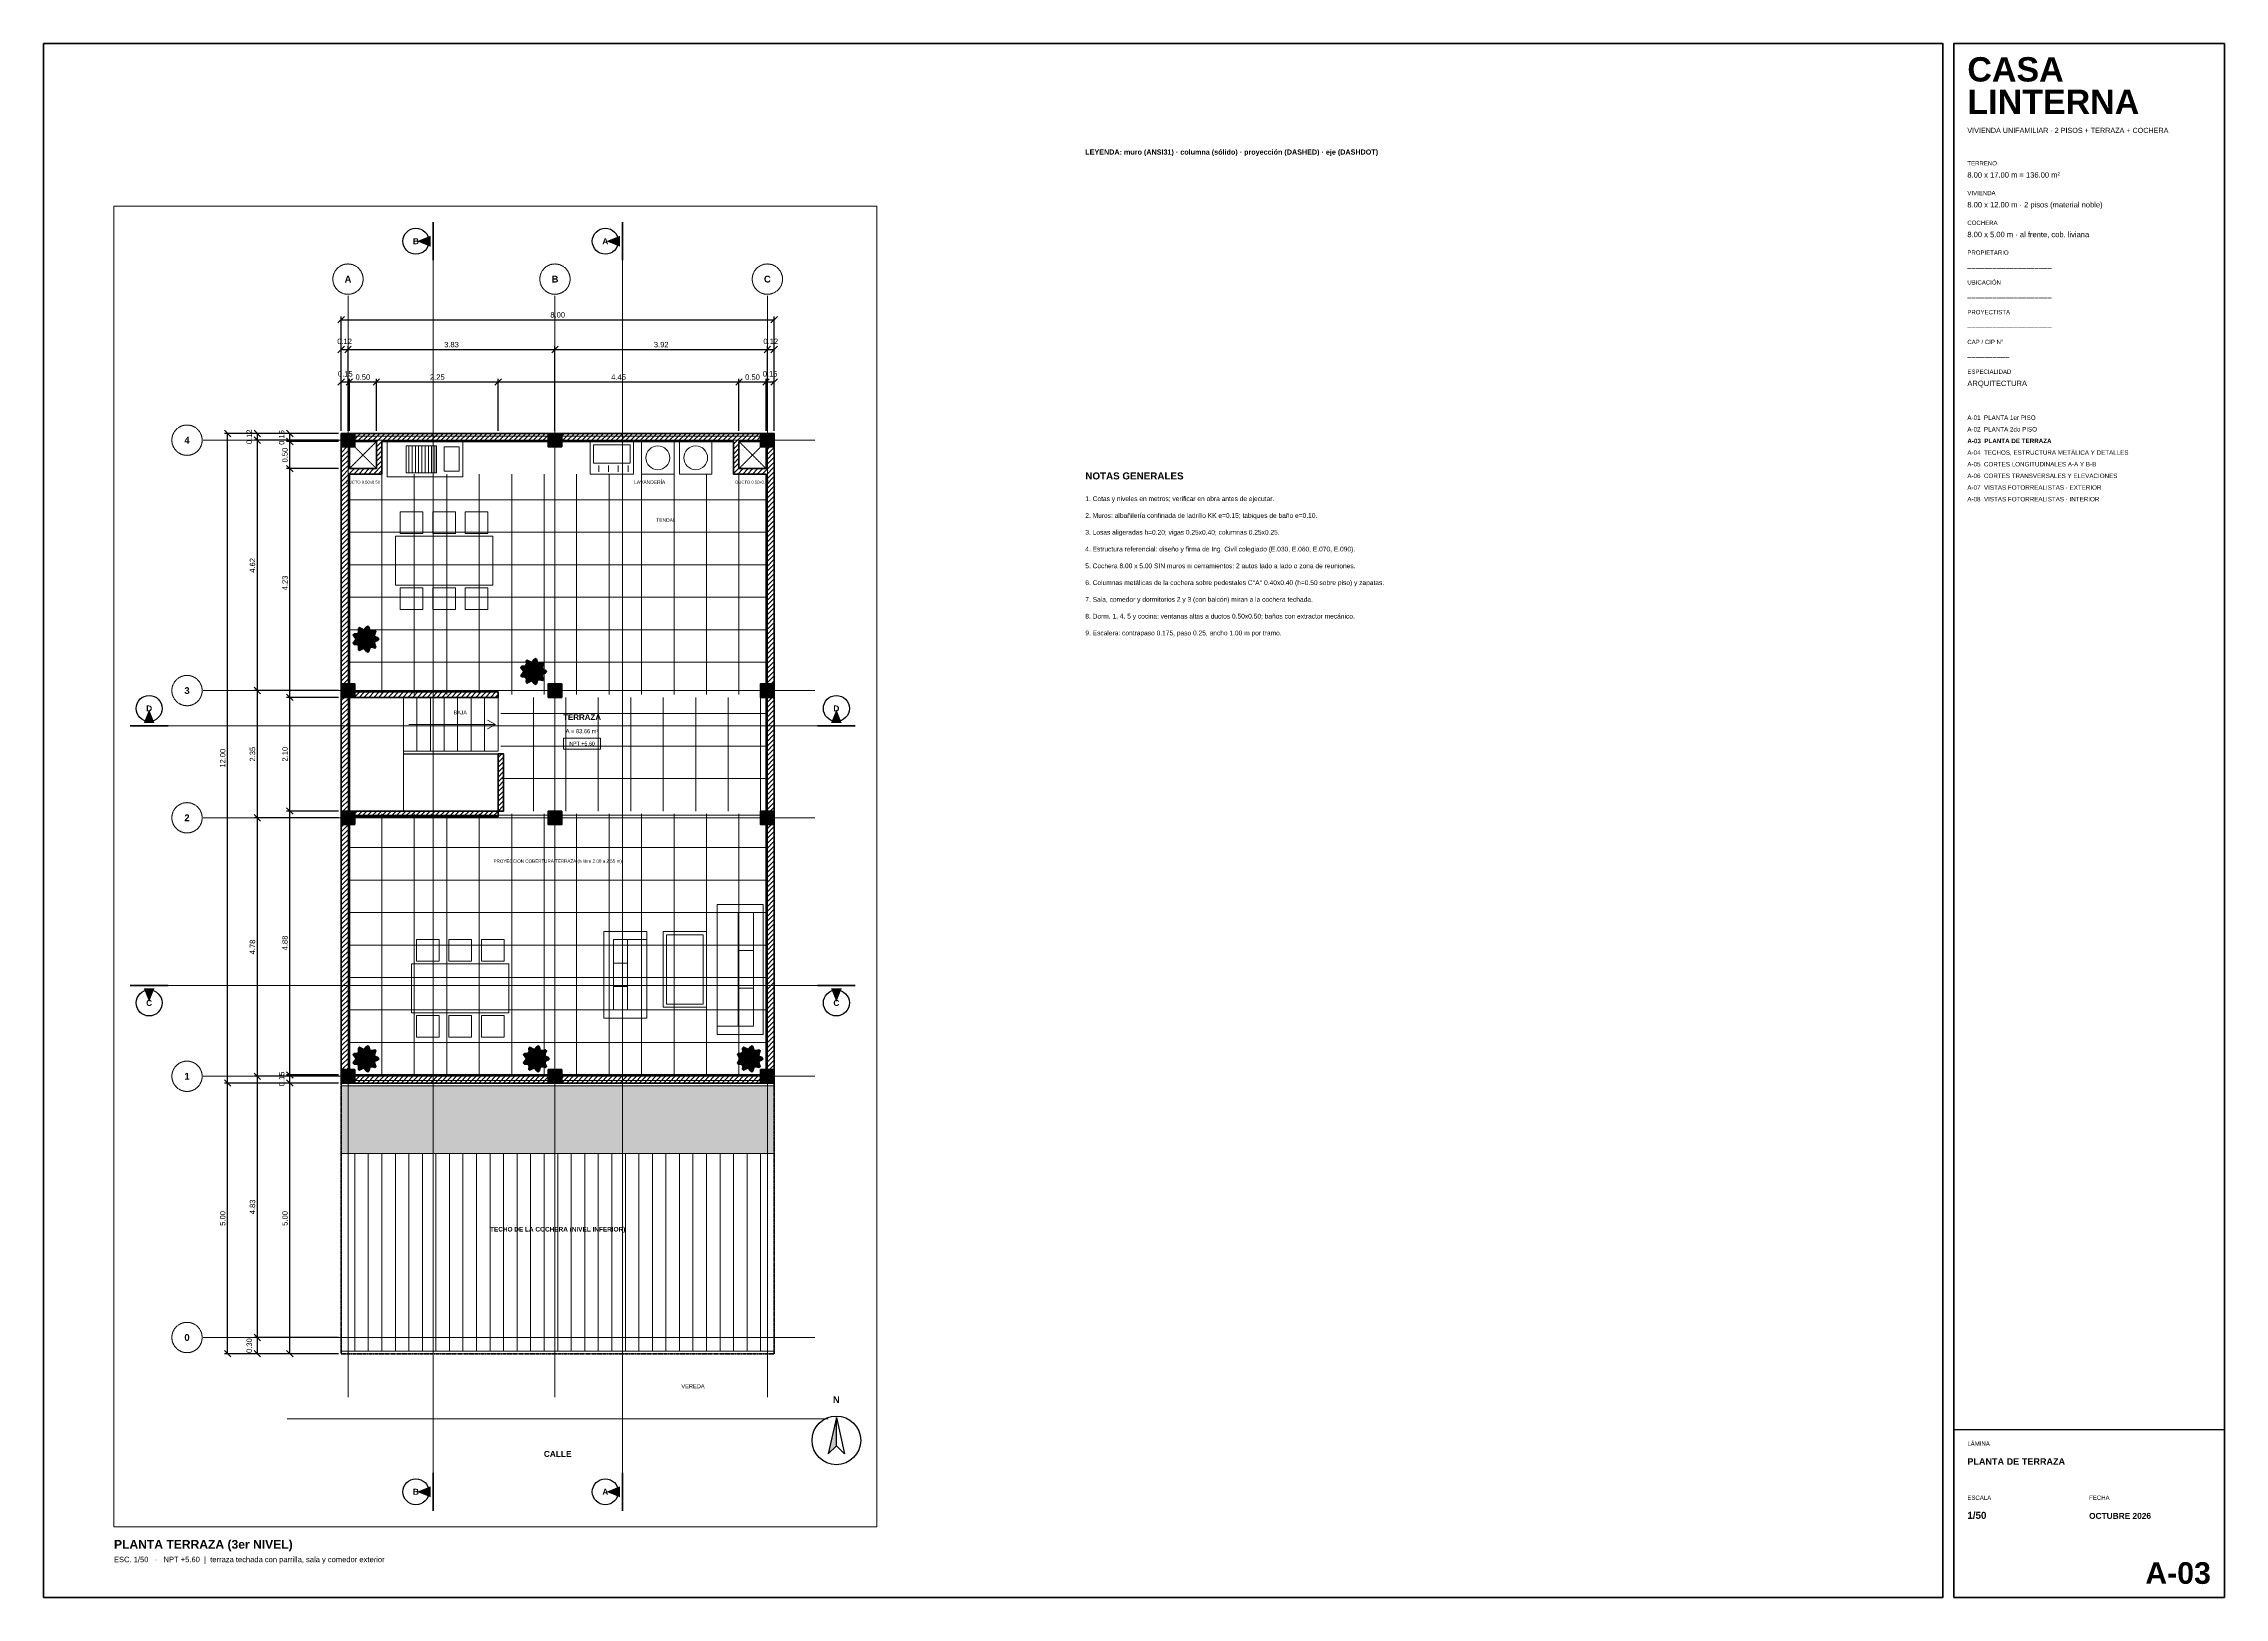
# Paper-space layout 'A-03' of a CAD drawing. Header units: metres. Extents: x 25 to 831, y 10 to 584.
# The model-space entities are those that its viewports show. They can reach past a viewport. Long polylines and large blocks are cut down to what shows.
import ezdxf
from ezdxf.enums import TextEntityAlignment as Align

# ---------------------------------------------------------------- set-up
doc = ezdxf.new("R2010")
doc.units = ezdxf.units.M
for name, pattern in [('DASHDOT', [3.556, 2.54, -0.508, 0, -0.508]), ('DASHED', [1.524, 1.27, -0.254]), ('PHANTOM', [6.35, 3.175, -0.635, 0.635, -0.635, 0.635, -0.635])]:
    doc.linetypes.add(name, pattern=pattern)
for name, color, linetype, lineweight in [('A-COTA', 1, 'CONTINUOUS', 15), ('A-EJES', 1, 'DASHDOT', 15), ('A-ESCALERA', 2, 'CONTINUOUS', 20), ('A-JARDIN', 3, 'CONTINUOUS', 15), ('A-LOTE', 1, 'PHANTOM', 35), ('A-MOBILIARIO', 9, 'CONTINUOUS', 15), ('A-MURO', 8, 'CONTINUOUS', 50), ('A-PISO', 253, 'CONTINUOUS', 13), ('A-PROYECCION', 9, 'DASHED', 15), ('A-ROTULO', 7, 'CONTINUOUS', 25), ('A-SANITARIO', 5, 'CONTINUOUS', 15), ('A-SIMBOLO', 6, 'CONTINUOUS', 25), ('A-TEXTO', 7, 'CONTINUOUS', 20), ('A-TEXTO-AREA', 7, 'CONTINUOUS', 15), ('A-VENTANA', 4, 'CONTINUOUS', 20), ('A-VISTA', 8, 'CONTINUOUS', 20), ('A-VISTA-LEJOS', 9, 'CONTINUOUS', 13), ('S-COLUMNA', 7, 'CONTINUOUS', 50), ('S-METALICA', 5, 'CONTINUOUS', 25)]:
    doc.layers.add(name, color=color, linetype=linetype, lineweight=lineweight)
doc.styles.add('PLANO', font='arial.ttf')
doc.styles.add('PLANO-B', font='arialbd.ttf')
doc.dimstyles.new('COTA-50', dxfattribs={"dimtxt": 0.1, "dimasz": 2.5, "dimexe": 0.06, "dimexo": 0.05, "dimgap": 0.04, "dimtad": 1, "dimzin": 0, "dimdsep": 46, "dimtxsty": 'PLANO', "dimtsz": 0.06, "dimcen": 2.5, "dimclrd": 1, "dimclre": 1, "dimazin": 3, "dimtfac": 1, "dimtmove": 0, "dimatfit": 3})

# ---------------------------------------------------------------- blocks, each defined once
blk = doc.blocks.new('MESA_1.80_0.90_3')
at = {"layer": 'A-MOBILIARIO'}
for points in [[(0.09, 0.95), (0.51, 0.95), (0.51, 1.35), (0.09, 1.35)], [(0.69, 0.95), (1.11, 0.95), (1.11, 1.35), (0.69, 1.35)], [(1.29, 0.95), (1.71, 0.95), (1.71, 1.35), (1.29, 1.35)], [(0, 0), (1.8, 0), (1.8, 0.9), (0, 0.9)], [(0.09, -0.45), (0.51, -0.45), (0.51, -0.05), (0.09, -0.05)], [(0.69, -0.45), (1.11, -0.45), (1.11, -0.05), (0.69, -0.05)], [(1.29, -0.45), (1.71, -0.45), (1.71, -0.05), (1.29, -0.05)]]:
    blk.add_lwpolyline(points, close=True, dxfattribs=at)
blk = doc.blocks.new('SOFA_2.40_0.85')
at = {"layer": 'A-MOBILIARIO'}
for points in [[(0, 0), (2.4, 0), (2.4, 0.85), (0, 0.85)], [(0.15, 0.18), (2.25, 0.18), (2.25, 0.85), (0.15, 0.85)], [(0.15, 0.18), (0.85, 0.18), (0.85, 0.4675), (0.15, 0.4675)], [(0.85, 0.18), (1.55, 0.18), (1.55, 0.4675), (0.85, 0.4675)], [(1.55, 0.18), (2.25, 0.18), (2.25, 0.4675), (1.55, 0.4675)]]:
    blk.add_lwpolyline(points, close=True, dxfattribs=at)
blk = doc.blocks.new('SOFA_1.60_0.80')
at = {"layer": 'A-MOBILIARIO'}
for points in [[(0, 0), (1.6, 0), (1.6, 0.8), (0, 0.8)], [(0.15, 0.18), (1.45, 0.18), (1.45, 0.8), (0.15, 0.8)], [(0.15, 0.18), (0.583, 0.18), (0.583, 0.44), (0.15, 0.44)], [(0.583, 0.18), (1.017, 0.18), (1.017, 0.44), (0.583, 0.44)], [(1.017, 0.18), (1.45, 0.18), (1.45, 0.44), (1.017, 0.44)]]:
    blk.add_lwpolyline(points, close=True, dxfattribs=at)
blk = doc.blocks.new('MESACENTRO_0.80_1.40')
at = {"layer": 'A-MOBILIARIO'}
for points in [[(0, 0), (0.8, 0), (0.8, 1.4), (0, 1.4)], [(0.06, 0.06), (0.74, 0.06), (0.74, 1.34), (0.06, 1.34)]]:
    blk.add_lwpolyline(points, close=True, dxfattribs=at)
blk = doc.blocks.new('PARRILLA_1.40')
at = {"layer": 'A-MOBILIARIO', "lineweight": 13}
for p, q in [((0.08, 0.88), (0.58, 0.88)), ((0.08, 0.82), (0.58, 0.82)), ((0.08, 0.76), (0.58, 0.76)), ((0.08, 0.7), (0.58, 0.7)), ((0.08, 0.64), (0.58, 0.64)), ((0.08, 0.58), (0.58, 0.58)), ((0.08, 0.52), (0.58, 0.52)), ((0.08, 0.46), (0.58, 0.46)), ((0.08, 0.4), (0.58, 0.4))]:
    blk.add_line(p, q, dxfattribs=at)
at = {"layer": 'A-MOBILIARIO'}
for points in [[(0, 0), (0.65, 0), (0.65, 1.4), (0, 1.4)], [(0.08, 0.35), (0.58, 0.35), (0.58, 0.91), (0.08, 0.91)]]:
    blk.add_lwpolyline(points, close=True, dxfattribs=at)
at = {"layer": 'A-SANITARIO'}
blk.add_lwpolyline([(0.1, 1.05), (0.55, 1.05), (0.55, 1.33), (0.1, 1.33)], close=True, dxfattribs=at)
blk = doc.blocks.new('LAVADERO')
at = {"layer": 'A-SANITARIO', "lineweight": 13}
for p, q in [((0.1, 0.44), (0.1, 0.56)), ((0.28, 0.44), (0.28, 0.56)), ((0.46, 0.44), (0.46, 0.56)), ((0.64, 0.44), (0.64, 0.56))]:
    blk.add_line(p, q, dxfattribs=at)
at = {"layer": 'A-SANITARIO'}
for points in [[(0, 0), (0.8, 0), (0.8, 0.6), (0, 0.6)], [(0.06, 0.06), (0.74, 0.06), (0.74, 0.4), (0.06, 0.4)]]:
    blk.add_lwpolyline(points, close=True, dxfattribs=at)
blk = doc.blocks.new('LAVADORA')
at = {"layer": 'A-MOBILIARIO'}
blk.add_lwpolyline([(0, 0), (0.6, 0), (0.6, 0.6), (0, 0.6)], close=True, dxfattribs=at)
blk.add_circle((0.3, 0.3), 0.22, dxfattribs=at)
blk = doc.blocks.new('PLANTA_0.25')
at = {"layer": 'A-JARDIN', "true_color": 0xe3eedb}
h = blk.add_hatch(color=7, dxfattribs=at)
h.dxf.hatch_style = 1
h.paths.add_polyline_path([(0.25, 0), (0.218, 0.034), (0.173, 0.056), (0.177, 0.09), (0.197, 0.143), (0.17, 0.17), (0.114, 0.157), (0.083, 0.164), (0.07, 0.215), (0.039, 0.246), (0, 0.215), (-0.028, 0.178), (-0.063, 0.194), (-0.112, 0.219), (-0.138, 0.191), (-0.135, 0.135), (-0.151, 0.11), (-0.206, 0.105), (-0.236, 0.077), (-0.207, 0.033), (-0.18, 0), (-0.207, -0.033), (-0.236, -0.077), (-0.206, -0.105), (-0.151, -0.11), (-0.135, -0.135), (-0.138, -0.191), (-0.112, -0.219), (-0.063, -0.194), (-0.028, -0.178), (0, -0.215), (0.039, -0.246), (0.07, -0.215), (0.083, -0.164), (0.114, -0.157), (0.17, -0.17), (0.197, -0.143), (0.177, -0.09), (0.173, -0.056), (0.218, -0.034)])
at = {"layer": 'A-JARDIN', "lineweight": 5}
for q in [(-0.143, -0.044), (-0.11, 0.102), (-0.033, -0.146), (0.033, 0.146), (0.143, 0.044), (0.11, -0.102)]:
    blk.add_line((0, 0), q, dxfattribs=at)
at = {"layer": 'A-JARDIN'}
blk.add_lwpolyline([(0.25, 0), (0.218, 0.034), (0.173, 0.056), (0.177, 0.09), (0.197, 0.143), (0.17, 0.17), (0.114, 0.157), (0.083, 0.164), (0.07, 0.215), (0.039, 0.246), (0, 0.215), (-0.028, 0.178), (-0.063, 0.194), (-0.112, 0.219), (-0.138, 0.191), (-0.135, 0.135), (-0.151, 0.11), (-0.206, 0.105), (-0.236, 0.077), (-0.207, 0.033), (-0.18, 0), (-0.207, -0.033), (-0.236, -0.077), (-0.206, -0.105), (-0.151, -0.11), (-0.135, -0.135), (-0.138, -0.191), (-0.112, -0.219), (-0.063, -0.194), (-0.028, -0.178), (0, -0.215), (0.039, -0.246), (0.07, -0.215), (0.083, -0.164), (0.114, -0.157), (0.17, -0.17), (0.197, -0.143), (0.177, -0.09), (0.173, -0.056), (0.218, -0.034)], close=True, dxfattribs=at)
blk.add_circle((0, 0), 0.045, dxfattribs=at)

msp = doc.modelspace()

# ---------------------------------------------------------------- hatches: boundary and pattern name
at = {"layer": 'A-MURO'}
h = msp.add_hatch(dxfattribs=at)
h.set_pattern_fill('ANSI31', color=8, scale=0.02)
h.paths.add_polyline_path([(32, 16.75), (32.15, 16.75), (32.15, 16.35), (32.65, 16.35), (32.65, 16.85), (32.25, 16.85), (32.25, 17), (35.825, 17), (35.825, 16.85), (32.75, 16.85), (32.75, 16.35), (32.75, 16.25), (32.15, 16.25), (32.15, 12.375), (32, 12.375)])
h = msp.add_hatch(dxfattribs=at)
h.set_pattern_fill('ANSI31', color=8, scale=0.02)
h.paths.add_polyline_path([(39.75, 17), (39.75, 16.85), (39.35, 16.85), (39.35, 16.35), (39.85, 16.35), (39.85, 16.75), (40, 16.75), (40, 12.375), (39.85, 12.375), (39.85, 16.25), (39.25, 16.25), (39.25, 16.35), (39.25, 16.85), (36.075, 16.85), (36.075, 17)])
h = msp.add_hatch(dxfattribs=at)
h.set_pattern_fill('ANSI31', color=8, scale=0.02)
h.paths.add_polyline_path([(32, 12.125), (32.15, 12.125), (32.15, 10.025), (32, 10.025)])
h = msp.add_hatch(dxfattribs=at)
h.set_pattern_fill('ANSI31', color=8, scale=0.02)
h.paths.add_polyline_path([(34.9, 12.225), (34.9, 12.125), (32.25, 12.125), (32.25, 12.225)])
h = msp.add_hatch(dxfattribs=at)
h.set_pattern_fill('ANSI31', color=8, scale=0.02)
h.paths.add_polyline_path([(40, 10.025), (39.85, 10.025), (39.85, 12.125), (40, 12.125)])
h = msp.add_hatch(dxfattribs=at)
h.set_pattern_fill('ANSI31', color=8, scale=0.02)
h.paths.add_polyline_path([(35, 10.025), (34.9, 10.025), (34.9, 11.08), (35, 11.08)])
h = msp.add_hatch(dxfattribs=at)
h.set_pattern_fill('ANSI31', color=8, scale=0.02)
h.paths.add_polyline_path([(32, 9.775), (32.15, 9.775), (32.15, 5.25), (32, 5.25)])
h = msp.add_hatch(dxfattribs=at)
h.set_pattern_fill('ANSI31', color=8, scale=0.02)
h.paths.add_polyline_path([(32.25, 9.925), (32.25, 10.025), (34.9, 10.025), (34.9, 9.925)])
h = msp.add_hatch(dxfattribs=at)
h.set_pattern_fill('ANSI31', color=8, scale=0.02)
h.paths.add_polyline_path([(40, 5.25), (39.85, 5.25), (39.85, 9.775), (40, 9.775)])
h = msp.add_hatch(dxfattribs=at)
h.set_pattern_fill('ANSI31', color=8, scale=0.02)
h.paths.add_polyline_path([(32.25, 5), (32.25, 5.15), (35.825, 5.15), (35.825, 5)])
h = msp.add_hatch(dxfattribs=at)
h.set_pattern_fill('ANSI31', color=8, scale=0.02)
h.paths.add_polyline_path([(36.075, 5), (36.075, 5.15), (39.75, 5.15), (39.75, 5)])
at = {"layer": 'A-SIMBOLO', "true_color": 0x1a1a1a}
h = msp.add_hatch(color=7, dxfattribs=at)
h.dxf.hatch_style = 1
h.paths.add_polyline_path([(33.65, 20.65), (33.65, 20.45), (33.4, 20.55)])
h = msp.add_hatch(color=7, dxfattribs=at)
h.dxf.hatch_style = 1
h.paths.add_polyline_path([(37.15, 20.65), (37.15, 20.45), (36.9, 20.55)])
h = msp.add_hatch(color=7, dxfattribs=at)
h.dxf.hatch_style = 1
h.paths.add_polyline_path([(28.35, 11.65), (28.55, 11.65), (28.45, 11.9)])
h = msp.add_hatch(color=7, dxfattribs=at)
h.dxf.hatch_style = 1
h.paths.add_polyline_path([(41.05, 11.65), (41.25, 11.65), (41.15, 11.9)])
h = msp.add_hatch(color=7, dxfattribs=at)
h.dxf.hatch_style = 1
h.paths.add_polyline_path([(28.35, 6.75), (28.55, 6.75), (28.45, 6.5)])
h = msp.add_hatch(color=7, dxfattribs=at)
h.dxf.hatch_style = 1
h.paths.add_polyline_path([(41.05, 6.75), (41.25, 6.75), (41.15, 6.5)])
h = msp.add_hatch(color=7, dxfattribs=at)
h.dxf.hatch_style = 1
h.paths.add_polyline_path([(41.15, -1.18), (41, -1.85), (41.15, -1.7)])
h = msp.add_hatch(color=7, dxfattribs=at)
h.dxf.hatch_style = 1
h.paths.add_polyline_path([(33.65, -2.45), (33.65, -2.65), (33.4, -2.55)])
h = msp.add_hatch(color=7, dxfattribs=at)
h.dxf.hatch_style = 1
h.paths.add_polyline_path([(37.15, -2.45), (37.15, -2.65), (36.9, -2.55)])
at = {"layer": 'A-VENTANA', "true_color": 0xeef5f7}
h = msp.add_hatch(color=7, dxfattribs=at)
h.dxf.hatch_style = 1
h.paths.add_polyline_path([(32, 3.7), (40, 3.7), (40, 4.95), (32, 4.95)])
at = {"layer": 'S-COLUMNA', "true_color": 0x1c1c1c}
h = msp.add_hatch(color=7, dxfattribs=at)
h.dxf.hatch_style = 1
h.paths.add_polyline_path([(32.25, 16.75), (32, 16.75), (32, 17), (32.25, 17)])
h = msp.add_hatch(color=7, dxfattribs=at)
h.dxf.hatch_style = 1
h.paths.add_polyline_path([(36.075, 16.75), (35.825, 16.75), (35.825, 17), (36.075, 17)])
h = msp.add_hatch(color=7, dxfattribs=at)
h.dxf.hatch_style = 1
h.paths.add_polyline_path([(40, 16.75), (39.75, 16.75), (39.75, 17), (40, 17)])
h = msp.add_hatch(color=7, dxfattribs=at)
h.dxf.hatch_style = 1
h.paths.add_polyline_path([(32.25, 12.125), (32, 12.125), (32, 12.375), (32.25, 12.375)])
h = msp.add_hatch(color=7, dxfattribs=at)
h.dxf.hatch_style = 1
h.paths.add_polyline_path([(36.075, 12.125), (35.825, 12.125), (35.825, 12.375), (36.075, 12.375)])
h = msp.add_hatch(color=7, dxfattribs=at)
h.dxf.hatch_style = 1
h.paths.add_polyline_path([(40, 12.375), (40, 12.125), (39.75, 12.125), (39.75, 12.375)])
h = msp.add_hatch(color=7, dxfattribs=at)
h.dxf.hatch_style = 1
h.paths.add_polyline_path([(32.25, 9.775), (32, 9.775), (32, 10.025), (32.25, 10.025)])
h = msp.add_hatch(color=7, dxfattribs=at)
h.dxf.hatch_style = 1
h.paths.add_polyline_path([(36.075, 10.025), (36.075, 9.775), (35.825, 9.775), (35.825, 10.025)])
h = msp.add_hatch(color=7, dxfattribs=at)
h.dxf.hatch_style = 1
h.paths.add_polyline_path([(40, 9.775), (39.75, 9.775), (39.75, 10.025), (40, 10.025)])
h = msp.add_hatch(color=7, dxfattribs=at)
h.dxf.hatch_style = 1
h.paths.add_polyline_path([(32.25, 5.25), (32.25, 5), (32, 5), (32, 5.25)])
h = msp.add_hatch(color=7, dxfattribs=at)
h.dxf.hatch_style = 1
h.paths.add_polyline_path([(36.075, 5), (35.825, 5), (35.825, 5.25), (36.075, 5.25)])
h = msp.add_hatch(color=7, dxfattribs=at)
h.dxf.hatch_style = 1
h.paths.add_polyline_path([(40, 5.25), (40, 5), (39.75, 5), (39.75, 5.25)])
at = {"layer": 'S-METALICA', "true_color": 0x24435c}
h = msp.add_hatch(color=7, dxfattribs=at)
h.dxf.hatch_style = 1
h.paths.add_polyline_path([(32.15, 16.75), (32.25, 16.75), (32.25, 16.85), (32.15, 16.85)])
h = msp.add_hatch(color=7, dxfattribs=at)
h.dxf.hatch_style = 1
h.paths.add_polyline_path([(35.9, 16.75), (36, 16.75), (36, 16.85), (35.9, 16.85)])
h = msp.add_hatch(color=7, dxfattribs=at)
h.dxf.hatch_style = 1
h.paths.add_polyline_path([(39.75, 16.75), (39.85, 16.75), (39.85, 16.85), (39.75, 16.85)])
h = msp.add_hatch(color=7, dxfattribs=at)
h.dxf.hatch_style = 1
h.paths.add_polyline_path([(32.15, 12.2), (32.25, 12.2), (32.25, 12.3), (32.15, 12.3)])
h = msp.add_hatch(color=7, dxfattribs=at)
h.dxf.hatch_style = 1
h.paths.add_polyline_path([(35.9, 12.2), (36, 12.2), (36, 12.3), (35.9, 12.3)])
h = msp.add_hatch(color=7, dxfattribs=at)
h.dxf.hatch_style = 1
h.paths.add_polyline_path([(39.75, 12.2), (39.85, 12.2), (39.85, 12.3), (39.75, 12.3)])
h = msp.add_hatch(color=7, dxfattribs=at)
h.dxf.hatch_style = 1
h.paths.add_polyline_path([(32.15, 9.85), (32.25, 9.85), (32.25, 9.95), (32.15, 9.95)])
h = msp.add_hatch(color=7, dxfattribs=at)
h.dxf.hatch_style = 1
h.paths.add_polyline_path([(35.9, 9.85), (36, 9.85), (36, 9.95), (35.9, 9.95)])
h = msp.add_hatch(color=7, dxfattribs=at)
h.dxf.hatch_style = 1
h.paths.add_polyline_path([(39.75, 9.85), (39.85, 9.85), (39.85, 9.95), (39.75, 9.95)])
h = msp.add_hatch(color=7, dxfattribs=at)
h.dxf.hatch_style = 1
h.paths.add_polyline_path([(32.15, 5.15), (32.25, 5.15), (32.25, 5.25), (32.15, 5.25)])
h = msp.add_hatch(color=7, dxfattribs=at)
h.dxf.hatch_style = 1
h.paths.add_polyline_path([(35.9, 5.15), (36, 5.15), (36, 5.25), (35.9, 5.25)])
h = msp.add_hatch(color=7, dxfattribs=at)
h.dxf.hatch_style = 1
h.paths.add_polyline_path([(39.75, 5.15), (39.85, 5.15), (39.85, 5.25), (39.75, 5.25)])

# ---------------------------------------------------------------- linework, layer by layer
at = {"layer": 'A-EJES'}
for p, q in [((32.125, -0.8), (32.125, 19.55)), ((35.95, -0.8), (35.95, 19.55)), ((39.875, -0.8), (39.875, 19.55)), ((29.45, 16.875), (40.75, 16.875)), ((29.45, 12.25), (40.75, 12.25)), ((29.45, 9.9), (40.75, 9.9)), ((29.45, 5.125), (40.75, 5.125)), ((29.45, 0.3), (40.75, 0.3))]:
    msp.add_line(p, q, dxfattribs=at)
for centre in [(32.125, 19.85), (35.95, 19.85), (39.875, 19.85), (29.15, 16.875), (29.15, 12.25), (29.15, 9.9), (29.15, 5.125), (29.15, 0.3)]:
    msp.add_circle(centre, 0.28, dxfattribs=at)
at = {"layer": 'A-ESCALERA'}
for p, q in [((33.15, 11.13), (33.15, 12.12)), ((33.4, 11.13), (33.4, 12.12)), ((33.65, 11.13), (33.65, 12.12)), ((33.9, 11.13), (33.9, 12.12)), ((34.15, 11.13), (34.15, 12.12)), ((34.4, 11.13), (34.4, 12.12)), ((34.65, 11.13), (34.65, 12.12)), ((34.9, 11.13), (34.9, 12.12))]:
    msp.add_line(p, q, dxfattribs=at)
at = {"layer": 'A-ESCALERA', "lineweight": 25}
msp.add_line((33.15, 11.08), (34.9, 11.08), dxfattribs=at)
at = {"layer": 'A-ESCALERA'}
for points in [[(32.15, 10.025), (33.15, 10.025), (33.15, 12.125), (32.15, 12.125)], [(33.15, 11.13), (34.9, 11.13), (34.9, 12.12), (33.15, 12.12)]]:
    msp.add_lwpolyline(points, close=True, dxfattribs=at)
for points in [[(34.7, 11.545), (34.85, 11.625), (34.7, 11.705)], [(34.85, 11.625), (33.25, 11.625)]]:
    msp.add_lwpolyline(points, dxfattribs=at)
at = {"layer": 'A-LOTE'}
msp.add_lwpolyline([(32, 0), (40, 0), (40, 17), (32, 17)], close=True, dxfattribs=at)
at = {"layer": 'A-MURO'}
for points in [[(32, 16.75), (32.15, 16.75), (32.15, 16.35), (32.65, 16.35), (32.65, 16.85), (32.25, 16.85), (32.25, 17), (35.825, 17), (35.825, 16.85), (32.75, 16.85), (32.75, 16.35), (32.75, 16.25), (32.15, 16.25), (32.15, 12.375), (32, 12.375)], [(39.75, 17), (39.75, 16.85), (39.35, 16.85), (39.35, 16.35), (39.85, 16.35), (39.85, 16.75), (40, 16.75), (40, 12.375), (39.85, 12.375), (39.85, 16.25), (39.25, 16.25), (39.25, 16.35), (39.25, 16.85), (36.075, 16.85), (36.075, 17)], [(32, 12.125), (32.15, 12.125), (32.15, 10.025), (32, 10.025)], [(34.9, 12.225), (34.9, 12.125), (32.25, 12.125), (32.25, 12.225)], [(40, 10.025), (39.85, 10.025), (39.85, 12.125), (40, 12.125)], [(35, 10.025), (34.9, 10.025), (34.9, 11.08), (35, 11.08)], [(32, 9.775), (32.15, 9.775), (32.15, 5.25), (32, 5.25)], [(32.25, 9.925), (32.25, 10.025), (34.9, 10.025), (34.9, 9.925)], [(40, 5.25), (39.85, 5.25), (39.85, 9.775), (40, 9.775)], [(32.25, 5), (32.25, 5.15), (35.825, 5.15), (35.825, 5)], [(36.075, 5), (36.075, 5.15), (39.75, 5.15), (39.75, 5)]]:
    msp.add_lwpolyline(points, close=True, dxfattribs=at)
at = {"layer": 'A-PISO', "lineweight": 5}
for p, q in [((32.75, 12.175), (32.75, 16.25)), ((33.35, 12.175), (33.35, 16.25)), ((33.95, 12.175), (33.95, 16.25)), ((34.55, 12.175), (34.55, 16.25)), ((35.15, 12.175), (35.15, 16.25)), ((35.75, 12.175), (35.75, 16.25)), ((36.35, 12.175), (36.35, 16.25)), ((36.95, 12.175), (36.95, 16.25)), ((37.55, 12.175), (37.55, 16.25)), ((38.15, 12.175), (38.15, 16.25)), ((38.75, 12.175), (38.75, 16.25)), ((39.35, 12.175), (39.35, 16.25)), ((32.15, 15.775), (39.85, 15.775)), ((32.15, 15.175), (39.85, 15.175)), ((32.15, 14.575), (39.85, 14.575)), ((32.15, 13.975), (39.85, 13.975)), ((32.15, 13.375), (39.85, 13.375)), ((32.15, 12.775), (39.85, 12.775)), ((35.55, 10.025), (35.55, 12.125)), ((36.15, 10.025), (36.15, 12.125)), ((36.75, 10.025), (36.75, 12.125)), ((37.35, 10.025), (37.35, 12.125)), ((37.95, 10.025), (37.95, 12.125)), ((38.55, 10.025), (38.55, 12.125)), ((39.15, 10.025), (39.15, 12.125)), ((39.75, 10.025), (39.75, 12.125)), ((34.95, 11.825), (39.85, 11.825)), ((34.95, 11.225), (39.85, 11.225)), ((34.95, 10.625), (39.85, 10.625)), ((32.15, 9.95), (39.85, 9.95)), ((32.75, 5.15), (32.75, 9.975)), ((33.35, 5.15), (33.35, 9.975)), ((33.95, 5.15), (33.95, 9.975)), ((34.55, 5.15), (34.55, 9.975)), ((35.15, 5.15), (35.15, 9.975)), ((35.75, 5.15), (35.75, 9.975)), ((36.35, 5.15), (36.35, 9.975)), ((36.95, 5.15), (36.95, 9.975)), ((37.55, 5.15), (37.55, 9.975)), ((38.15, 5.15), (38.15, 9.975)), ((38.75, 5.15), (38.75, 9.975)), ((39.35, 5.15), (39.35, 9.975)), ((32.15, 9.35), (39.85, 9.35)), ((32.15, 8.75), (39.85, 8.75)), ((32.15, 8.15), (39.85, 8.15)), ((32.15, 7.55), (39.85, 7.55)), ((32.15, 6.95), (39.85, 6.95)), ((32.15, 6.35), (39.85, 6.35)), ((32.15, 5.75), (39.85, 5.75))]:
    msp.add_line(p, q, dxfattribs=at)
at = {"layer": 'A-PROYECCION', "lineweight": 13}
for p, q in [((32.15, 16.35), (32.65, 16.85)), ((32.15, 16.85), (32.65, 16.35)), ((39.35, 16.35), (39.85, 16.85)), ((39.35, 16.85), (39.85, 16.35))]:
    msp.add_line(p, q, dxfattribs=at)
at = {"layer": 'A-PROYECCION'}
msp.add_line((31, -1.2), (41, -1.2), dxfattribs=at)
for points in [[(32, 5.05), (40, 5.05), (40, 16.95), (32, 16.95)], [(32.15, 16.35), (32.65, 16.35), (32.65, 16.85), (32.15, 16.85)], [(39.35, 16.35), (39.85, 16.35), (39.85, 16.85), (39.35, 16.85)]]:
    msp.add_lwpolyline(points, close=True, dxfattribs=at)
at = {"layer": 'A-SIMBOLO', "lineweight": 50}
for p, q in [((33.7, 20.2), (33.7, 20.9)), ((37.2, 20.2), (37.2, 20.9)), ((28.1, 11.6), (28.8, 11.6)), ((40.8, 11.6), (41.5, 11.6)), ((28.1, 6.8), (28.8, 6.8)), ((40.8, 6.8), (41.5, 6.8)), ((33.7, -2.9), (33.7, -2.2)), ((37.2, -2.9), (37.2, -2.2))]:
    msp.add_line(p, q, dxfattribs=at)
at = {"layer": 'A-SIMBOLO', "lineweight": 13}
for p, q in [((33.7, -2.55), (33.7, 20.55)), ((37.2, -2.55), (37.2, 20.55)), ((28.45, 11.6), (41.15, 11.6)), ((28.45, 6.8), (41.15, 6.8))]:
    msp.add_line(p, q, dxfattribs=at)
at = {"layer": 'A-SIMBOLO'}
for points in [[(41.15, -1.18), (41, -1.85), (41.15, -1.7)], [(41.15, -1.18), (41.3, -1.85), (41.15, -1.7)]]:
    msp.add_lwpolyline(points, close=True, dxfattribs=at)
for centre, radius in [((33.38, 20.55), 0.24), ((36.88, 20.55), 0.24), ((28.45, 11.92), 0.24), ((41.15, 11.92), 0.24), ((28.45, 6.48), 0.24), ((41.15, 6.48), 0.24), ((41.15, -1.6), 0.45), ((33.38, -2.55), 0.24), ((36.88, -2.55), 0.24)]:
    msp.add_circle(centre, radius, dxfattribs=at)
at = {"layer": 'A-TEXTO-AREA'}
msp.add_lwpolyline([(36.11, 11.17), (36.79, 11.17), (36.79, 11.37), (36.11, 11.37)], close=True, dxfattribs=at)
at = {"layer": 'A-VENTANA'}
msp.add_lwpolyline([(32, 3.7), (40, 3.7), (40, 4.95), (32, 4.95)], close=True, dxfattribs=at)
at = {"layer": 'A-VISTA'}
msp.add_lwpolyline([(32, 0.05), (40, 0.05), (40, 4.95), (32, 4.95)], close=True, dxfattribs=at)
at = {"layer": 'A-VISTA-LEJOS', "lineweight": 5}
for p, q in [((32.25, 0.05), (32.25, 3.7)), ((32.5, 0.05), (32.5, 3.7)), ((32.75, 0.05), (32.75, 3.7)), ((33, 0.05), (33, 3.7)), ((33.25, 0.05), (33.25, 3.7)), ((33.5, 0.05), (33.5, 3.7)), ((33.75, 0.05), (33.75, 3.7)), ((34, 0.05), (34, 3.7)), ((34.25, 0.05), (34.25, 3.7)), ((34.5, 0.05), (34.5, 3.7)), ((34.75, 0.05), (34.75, 3.7)), ((35, 0.05), (35, 3.7)), ((35.25, 0.05), (35.25, 3.7)), ((35.5, 0.05), (35.5, 3.7)), ((35.75, 0.05), (35.75, 3.7)), ((36, 0.05), (36, 3.7)), ((36.25, 0.05), (36.25, 3.7)), ((36.5, 0.05), (36.5, 3.7)), ((36.75, 0.05), (36.75, 3.7)), ((37, 0.05), (37, 3.7)), ((37.25, 0.05), (37.25, 3.7)), ((37.5, 0.05), (37.5, 3.7)), ((37.75, 0.05), (37.75, 3.7)), ((38, 0.05), (38, 3.7)), ((38.25, 0.05), (38.25, 3.7)), ((38.5, 0.05), (38.5, 3.7)), ((38.75, 0.05), (38.75, 3.7)), ((39, 0.05), (39, 3.7)), ((39.25, 0.05), (39.25, 3.7)), ((39.5, 0.05), (39.5, 3.7)), ((39.75, 0.05), (39.75, 3.7))]:
    msp.add_line(p, q, dxfattribs=at)
at = {"layer": 'S-COLUMNA'}
for points in [[(32.25, 16.75), (32, 16.75), (32, 17), (32.25, 17)], [(36.075, 16.75), (35.825, 16.75), (35.825, 17), (36.075, 17)], [(40, 16.75), (39.75, 16.75), (39.75, 17), (40, 17)], [(32.25, 12.125), (32, 12.125), (32, 12.375), (32.25, 12.375)], [(36.075, 12.125), (35.825, 12.125), (35.825, 12.375), (36.075, 12.375)], [(40, 12.375), (40, 12.125), (39.75, 12.125), (39.75, 12.375)], [(32.25, 9.775), (32, 9.775), (32, 10.025), (32.25, 10.025)], [(36.075, 10.025), (36.075, 9.775), (35.825, 9.775), (35.825, 10.025)], [(40, 9.775), (39.75, 9.775), (39.75, 10.025), (40, 10.025)], [(32.25, 5.25), (32.25, 5), (32, 5), (32, 5.25)], [(36.075, 5), (35.825, 5), (35.825, 5.25), (36.075, 5.25)], [(40, 5.25), (40, 5), (39.75, 5), (39.75, 5.25)]]:
    msp.add_lwpolyline(points, close=True, dxfattribs=at)
at = {"layer": 'S-METALICA'}
for points in [[(32.15, 16.75), (32.25, 16.75), (32.25, 16.85), (32.15, 16.85)], [(35.9, 16.75), (36, 16.75), (36, 16.85), (35.9, 16.85)], [(39.75, 16.75), (39.85, 16.75), (39.85, 16.85), (39.75, 16.85)], [(32.15, 12.2), (32.25, 12.2), (32.25, 12.3), (32.15, 12.3)], [(35.9, 12.2), (36, 12.2), (36, 12.3), (35.9, 12.3)], [(39.75, 12.2), (39.85, 12.2), (39.85, 12.3), (39.75, 12.3)], [(32.15, 9.85), (32.25, 9.85), (32.25, 9.95), (32.15, 9.95)], [(35.9, 9.85), (36, 9.85), (36, 9.95), (35.9, 9.95)], [(39.75, 9.85), (39.85, 9.85), (39.85, 9.95), (39.75, 9.95)], [(32.15, 5.15), (32.25, 5.15), (32.25, 5.25), (32.15, 5.25)], [(35.9, 5.15), (36, 5.15), (36, 5.25), (35.9, 5.25)], [(39.75, 5.15), (39.85, 5.15), (39.85, 5.25), (39.75, 5.25)]]:
    msp.add_lwpolyline(points, close=True, dxfattribs=at)

# ---------------------------------------------------------------- block references
for name, p, rotation in [('PARRILLA_1.40', (32.85, 16.85), -90), ('LAVADERO', (37.4, 16.85), 180), ('LAVADORA', (38.15, 16.85), 180), ('LAVADORA', (38.85, 16.85), 180)]:
    msp.add_blockref(name, p, dxfattribs=dict(rotation=rotation))
for name, p in [('MESA_1.80_0.90_3', (33, 14.2)), ('PLANTA_0.25', (32.45, 13.2)), ('PLANTA_0.25', (35.55, 12.6)), ('MESACENTRO_0.80_1.40', (37.95, 6.4)), ('MESA_1.80_0.90_3', (33.3, 6.3)), ('PLANTA_0.25', (32.45, 5.45)), ('PLANTA_0.25', (35.6, 5.45)), ('PLANTA_0.25', (39.55, 5.45))]:
    msp.add_blockref(name, p)
at = {"xscale": -1}
for name, p, rotation in [('SOFA_2.40_0.85', (39.8, 8.3), 90), ('SOFA_1.60_0.80', (36.85, 6.2), -90)]:
    msp.add_blockref(name, p, dxfattribs=dict(at, rotation=rotation))

# ---------------------------------------------------------------- texts
at = {"layer": 'A-TEXTO'}
for s, height, style, p in [('B', 0.11, 'PLANO-B', (33.38, 20.55)), ('A', 0.11, 'PLANO-B', (36.88, 20.55)), ('A', 0.125, 'PLANO-B', (32.125, 19.85)), ('B', 0.125, 'PLANO-B', (35.95, 19.85)), ('C', 0.125, 'PLANO-B', (39.875, 19.85)), ('4', 0.125, 'PLANO-B', (29.15, 16.875)), ('3', 0.125, 'PLANO-B', (29.15, 12.25)), ('D', 0.11, 'PLANO-B', (28.45, 11.92)), ('BAJA', 0.07, 'PLANO', (34.2, 11.845)), ('TERRAZA', 0.105, 'PLANO-B', (36.45, 11.76)), ('D', 0.11, 'PLANO-B', (41.15, 11.92)), ('2', 0.125, 'PLANO-B', (29.15, 9.9)), ('C', 0.11, 'PLANO-B', (28.45, 6.48)), ('C', 0.11, 'PLANO-B', (41.15, 6.48)), ('1', 0.125, 'PLANO-B', (29.15, 5.125)), ('TECHO DE LA COCHERA (NIVEL INFERIOR)', 0.085, 'PLANO-B', (36, 2.3)), ('0', 0.125, 'PLANO-B', (29.15, 0.3)), ('N', 0.125, 'PLANO-B', (41.15, -0.85)), ('CALLE', 0.11, 'PLANO-B', (36, -1.85)), ('B', 0.11, 'PLANO-B', (33.38, -2.55)), ('A', 0.11, 'PLANO-B', (36.88, -2.55))]:
    msp.add_text(s, height=height, dxfattribs=dict(at, style=style)).set_placement(p, align=Align.MIDDLE_CENTER)
at = {"layer": 'A-TEXTO-AREA', "style": 'PLANO'}
for s, height, p in [('DUCTO 0.50x0.50', 0.055, (32.4, 16.1)), ('LAVANDERÍA', 0.065, (37.7, 16.1)), ('DUCTO 0.50x0.50', 0.055, (39.6, 16.1)), ('TENDAL', 0.065, (38, 15.4)), ('A = 83.66 m²', 0.075, (36.45, 11.5)), ('NPT +5.60', 0.07, (36.45, 11.27)), ('PROYECCIÓN COBERTURA TERRAZA (h libre 2.00 a 2.55 m)', 0.06, (36, 9.1)), ('VEREDA', 0.075, (38.5, -0.6))]:
    msp.add_text(s, height=height, dxfattribs=at).set_placement(p, align=Align.MIDDLE_CENTER)

# ---------------------------------------------------------------- dimensions: what is measured, and where the dimension line sits
at = {"layer": 'A-COTA'}
for base, p1, p2 in [((32, 19.1), (32, 17), (40, 17)), ((32, 18.55), (32, 17), (32.125, 17)), ((32.125, 18.55), (32.125, 17), (35.95, 17)), ((35.95, 18.55), (35.95, 17), (39.875, 17)), ((39.875, 18.55), (39.875, 17), (40, 17)), ((32, 17.95), (32, 17), (32.15, 17)), ((39.85, 17.95), (39.85, 17), (40, 17)), ((32.15, 17.95), (32.15, 17), (32.65, 17)), ((32.65, 17.95), (32.65, 17), (34.9, 17)), ((34.9, 17.95), (34.9, 17), (39.35, 17)), ((39.35, 17.95), (39.35, 17), (39.85, 17))]:
    msp.add_linear_dim(base=base, p1=p1, p2=p2, dimstyle='COTA-50', dxfattribs=at).render()
for base, p1, p2 in [((29.9, 5), (32, 5), (32, 17)), ((30.45, 16.875), (32, 16.875), (32, 17)), ((30.45, 12.25), (32, 12.25), (32, 16.875)), ((31.05, 16.85), (32, 16.85), (32, 17)), ((31.05, 16.35), (32, 16.35), (32, 16.85)), ((31.05, 12.125), (32, 12.125), (32, 16.35)), ((30.45, 9.9), (32, 9.9), (32, 12.25)), ((31.05, 10.025), (32, 10.025), (32, 12.125)), ((31.05, 5.15), (32, 5.15), (32, 10.025)), ((30.45, 5.125), (32, 5.125), (32, 9.9)), ((29.9, 0), (32, 0), (32, 5)), ((30.45, 0.3), (32, 0.3), (32, 5.125)), ((31.05, 5), (32, 5), (32, 5.15)), ((31.05, 0), (32, 0), (32, 5)), ((30.45, 0), (32, 0), (32, 0.3))]:
    msp.add_linear_dim(base=base, p1=p1, p2=p2, angle=90, dimstyle='COTA-50', dxfattribs=at).render()

psp = doc.layouts.new('A-03')

# ---------------------------------------------------------------- linework, layer by layer
at = {"layer": 'A-ROTULO'}
psp.add_line((731, 72), (831, 72), dxfattribs=at)
at = {"layer": 'A-ROTULO', "lineweight": 70}
for points in [[(25, 10), (727, 10), (727, 584), (25, 584)], [(731, 10), (831, 10), (831, 584), (731, 584)]]:
    psp.add_lwpolyline(points, close=True, dxfattribs=at)

# ---------------------------------------------------------------- texts
at = {"layer": 'A-ROTULO'}
for s, height, style, p in [('CASA', 9, 'PLANO-B', (736, 570)), ('VIVIENDA UNIFAMILIAR · 2 PISOS + TERRAZA + COCHERA', 1.9, 'PLANO', (736, 551)), ('LEYENDA: muro (ANSI31) · columna (sólido) · proyección (DASHED) · eje (DASHDOT)', 1.9, 'PLANO-B', (410, 543)), ('8.00 x 17.00 m = 136.00 m²', 2, 'PLANO', (736, 534.5)), ('8.00 x 12.00 m · 2 pisos (material noble)', 2, 'PLANO', (736, 523.5)), ('8.00 x 5.00 m · al frente, cob. liviana', 2, 'PLANO', (736, 512.5)), ('____________________', 2, 'PLANO', (736, 501.5)), ('____________________', 2, 'PLANO', (736, 490.5)), ('____________________', 2, 'PLANO', (736, 479.5)), ('__________', 2, 'PLANO', (736, 468.5)), ('ARQUITECTURA', 2, 'PLANO', (736, 457.5)), ('A-01  PLANTA 1er PISO', 1.65, 'PLANO', (736, 445)), ('A-02  PLANTA 2do PISO', 1.65, 'PLANO', (736, 440.7)), ('A-04  TECHOS, ESTRUCTURA METÁLICA Y DETALLES', 1.65, 'PLANO', (736, 432.1)), ('A-05  CORTES LONGITUDINALES A-A Y B-B', 1.65, 'PLANO', (736, 427.8)), ('NOTAS GENERALES', 2.6, 'PLANO-B', (410, 423)), ('A-06  CORTES TRANSVERSALES Y ELEVACIONES', 1.65, 'PLANO', (736, 423.5)), ('A-07  VISTAS FOTORREALISTAS · EXTERIOR', 1.65, 'PLANO', (736, 419.2)), ('1. Cotas y niveles en metros; verificar en obra antes de ejecutar.', 1.75, 'PLANO', (410, 415)), ('A-08  VISTAS FOTORREALISTAS · INTERIOR', 1.65, 'PLANO', (736, 414.9)), ('3. Losas aligeradas h=0.20; vigas 0.25x0.40; columnas 0.25x0.25.', 1.75, 'PLANO', (410, 402.6)), ('2. Muros: albañilería confinada de ladrillo KK e=0.15; tabiques de baño e=0.10.', 1.75, 'PLANO', (410, 408.8)), ('4. Estructura referencial: diseño y firma de Ing. Civil colegiado (E.030, E.060, E.070, E.090).', 1.75, 'PLANO', (410, 396.4)), ('5. Cochera 8.00 x 5.00 SIN muros ni cerramientos: 2 autos lado a lado o zona de reuniones.', 1.75, 'PLANO', (410, 390.2)), ('6. Columnas metálicas de la cochera sobre pedestales C°A° 0.40x0.40 (h=0.50 sobre piso) y zapatas.', 1.75, 'PLANO', (410, 384)), ('7. Sala, comedor y dormitorios 2 y 3 (con balcón) miran a la cochera techada.', 1.75, 'PLANO', (410, 377.8)), ('8. Dorm. 1, 4, 5 y cocina: ventanas altas a ductos 0.50x0.50; baños con extractor mecánico.', 1.75, 'PLANO', (410, 371.6)), ('9. Escalera: contrapaso 0.175, paso 0.25, ancho 1.00 m por tramo.', 1.75, 'PLANO', (410, 365.4)), ('PLANTA DE TERRAZA', 2.4, 'PLANO-B', (736, 59)), ('1/50', 2.6, 'PLANO-B', (736, 39)), ('OCTUBRE 2026', 2.2, 'PLANO-B', (781, 39)), ('ESC. 1/50   ·   NPT +5.60  |  terraza techada con parrilla, sala y comedor exterior', 2, 'PLANO', (51, 23)), ('PLANTA TERRAZA (3er NIVEL)', 3.2, 'PLANO-B', (51, 28))]:
    psp.add_text(s, height=height, dxfattribs=dict(at, style=style)).set_placement(p)
at = {"layer": 'A-ROTULO', "true_color": 0xa95f28, "style": 'PLANO-B'}
for s, height, p in [('LINTERNA', 9, (736, 558)), ('A-03  PLANTA DE TERRAZA', 1.65, (736, 436.4))]:
    psp.add_text(s, height=height, dxfattribs=at).set_placement(p)
at = {"layer": 'A-ROTULO', "true_color": 0x6a6a6a, "style": 'PLANO'}
for s, p in [('TERRENO', (736, 539)), ('VIVIENDA', (736, 528)), ('COCHERA', (736, 517)), ('PROPIETARIO', (736, 506)), ('UBICACIÓN', (736, 495)), ('PROYECTISTA', (736, 484)), ('CAP / CIP N°', (736, 473)), ('ESPECIALIDAD', (736, 462)), ('LÁMINA', (736, 66)), ('ESCALA', (736, 46)), ('FECHA', (781, 46))]:
    psp.add_text(s, height=1.6, dxfattribs=at).set_placement(p)
at = {"layer": 'A-ROTULO', "style": 'PLANO-B'}
psp.add_text('A-03', height=8, dxfattribs=at).set_placement((826, 15), align=Align.RIGHT)

# ---------------------------------------------------------------- viewports
at = {"layer": 'A-ROTULO'}
psp.add_viewport(center=(192, 280), size=(282, 488), view_center_point=(34.85, 9), view_height=24.4, dxfattribs=at)

doc.saveas('drawing.dxf')
